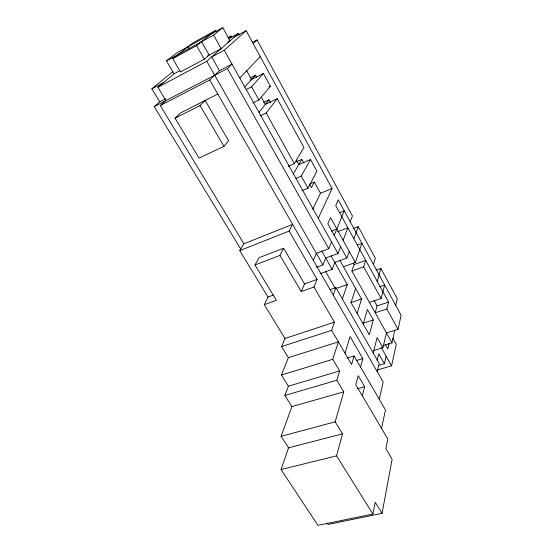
<?xml version="1.0" encoding="UTF-8"?>
<svg xmlns="http://www.w3.org/2000/svg" width="553" height="553" viewBox="0 0 553 553"><rect width="100%" height="100%" fill="white"/><g stroke="black" fill="none" stroke-linecap="round" stroke-linejoin="round"><path stroke-width="0.83" d="M327.065 523.034L327.991 524.451L382.068 513.35L392.125 459.204L385.863 448.677L387.791 438.958L355.786 384.715L358.22 375.722L364.641 386.685L362.326 395.796M288.41 386.201L281.408 375.045L288.383 357.667L338.381 341.858L332.754 359.305L339.66 370.925L288.41 386.201L284.871 395.464L291.908 406.6L281.097 436.317L288.562 447.819L281.042 469.545L317.934 525.35L372.916 514.027L375.238 502.311L382.068 513.35M381.563 428.402L385.462 409.911L354.065 355.938L346.994 358.088M377.533 369.936L391.579 365.837L396.252 344.263L392.913 338.256M398.029 329.312L401.119 315.251L338.242 199.813L335.733 205.592L388.565 302.09L386.844 308.982L398.029 329.312L386.443 332.934L382.897 347.761L373.524 350.609M379.275 399.273L383.16 382.026L209.698 79.929L219.472 70.66L232.011 64.12L227.394 68.593L154.204 106.639L240.79 249.126M383.008 345.59L391.973 342.853L394.801 330.279M378.757 365.409L384.411 363.743L386.139 356.208M389.091 343.378L387.812 348.943L385.275 344.429M395.713 305.332L397.268 298.696L380.872 268.454L376.047 270.147M377.187 371.623L379.151 363.418L335.906 287.636L330.224 289.627M377.091 360.584L378.75 353.775L384.411 363.743M373.206 353.001L377.139 337.544L382.897 347.761M369.418 302.394L381.072 298.496L384.653 285.03L379.78 286.689M372.916 514.027L336.583 455.859L342.528 433.842L335.166 421.842L343.772 391.842L336.825 380.243L339.66 370.925M360.549 367.081L362.837 358.607L350.104 336.577L345.037 353.229M363.203 324.072L367.392 309.445L373.275 319.938L369.273 334.772L351.031 302.615L355.607 288.417M374.215 300.742L377.07 305.885L375.21 312.784L386.844 308.982M377.215 281.366L380.872 268.454M354.065 355.938L351.618 364.462L331.641 330.348L334.427 322.185L313.966 287.007L317.063 279.396L289.129 231.064L292.599 224.318L243.873 243.797L239.774 250.627L268.018 297.03L264.279 304.668L284.989 338.457L281.553 346.607L288.383 357.667M373.441 264.445L375.321 258.203L358.226 226.661L353.685 228.396M357.148 313.406L361.531 298.986L339.791 260.214M381.072 298.496L363.639 266.816L365.713 260.345L354.134 264.521L351.915 271.005L391.973 342.853M342.362 298.952L347.277 284.581L331.019 255.756M343.468 266.767L355.365 262.468L361.904 243.258L357.321 244.958M333.217 295.053L335.906 287.636M320.118 273.7L332.159 269.339L334.8 262.461L346.869 258.044L349.261 251.435M353.865 238.709L358.226 226.661M316.468 267.306L322.952 264.928L325.752 258.044L338.001 253.502L340.593 246.762M343.081 240.279L347.885 227.788L337.793 231.666M350.201 221.767L352.434 215.974L257.027 39.947L252.666 42.249M313.323 260.408L316.357 253.378L328.786 248.705L331.544 241.965M334.24 235.357L344.256 210.852L339.646 212.67M304.523 283.91L283.613 248.207L279.956 255.403L301.254 291.528L304.523 283.91L317.063 279.396M318.3 218.304L332.07 188.483L246.133 30.698L234.341 37.044M312.687 209.373L320.512 193.253L332.07 188.483M320.512 193.253L314.346 182.068L311.484 187.619L309.901 184.764M301.903 190.744L308 188.186L316.89 171.174L310.496 159.492L298.731 164.621L296.263 160.176M264.279 304.668L276.396 300.362L254.981 264.977L258.956 257.746L283.613 248.207M295.924 178.377L301.267 176.089L310.496 159.492M293.263 174.057L301.8 159.333L303.77 162.907M288.237 166.342L294.355 163.66L303.936 147.513L277.212 98.69L265.35 104.427L261.313 97.141M260 115.93L266.159 112.985L277.212 98.69M259.074 112.307L268.993 99.858L270.638 102.844M223.965 146.365L228.589 140.711L205.17 100.459L200.062 105.561L175.059 118.176L199.039 158.068L223.965 146.365L200.062 105.561M252.749 102.989L258.915 99.975L270.355 86.171L263.422 73.501L250.067 80.24M246.182 89.503L251.587 86.8L263.422 73.501M244.827 86.849L255.417 75.243L256.62 77.427M239.795 78.021L260.269 56.648M253.191 43.652L257.027 39.947M175.059 118.176L180.478 112.957L217.806 94.058M219.472 70.66L211.695 56.945L224.248 50.247L246.133 30.698M243.873 243.797L160.294 105.54L165.9 100.556L157.916 87.256L174.084 73.819L179.822 70.749M154.204 106.639L159.72 101.807L165.499 98.793M157.916 87.256L206.753 61.286L238.447 33.436L239.262 34.922M216.354 31.88L215.559 30.456L192.803 42.954L172.736 58.694L180.492 71.938L204.334 59.206L209.124 55.065L201.534 41.703M228.161 38.592L231.14 36.021L231.942 37.473M159.72 101.807L151.881 88.826L172.75 71.669M174.084 73.819L166.46 60.885L213.589 35.109L222.776 27.65L230.069 40.798L227.864 41.98M172.736 58.694L196.598 45.664L215.559 30.456M166.46 60.885L176.753 52.894L222.776 27.65M228.175 37.618L231.14 36.021M228.41 38.848L238.447 33.436M207.603 55.881L221.165 48.623L213.589 35.109M151.881 88.826L163.453 82.66M160.294 105.54L209.698 79.929M250.35 77.807L255.417 75.243M268.869 86.904L270.355 86.171M263.608 102.478L268.993 99.858M296.456 161.676L301.8 159.333M309.777 183.99L314.346 182.068M239.774 250.627L289.129 231.064M331.261 231.154L336.839 228.997M254.981 264.977L279.956 255.403M268.018 297.03L273.604 295.019M351.915 271.005L363.639 266.816M301.254 291.528L313.966 287.007M336.217 288.452L347.277 284.581M350.65 302.664L361.531 298.986M377.07 305.885L388.565 302.09M284.989 338.457L334.427 322.185M281.553 346.607L331.641 330.348M363.21 323.187L373.275 319.938M281.408 375.045L332.754 359.305M356.236 360.597L362.837 358.607M284.871 395.464L336.825 380.243M291.908 406.6L343.772 391.842M357.508 388.718L364.641 386.685M281.097 436.317L335.166 421.842M288.562 447.819L342.528 433.842M281.042 469.545L336.583 455.859M187.985 46.735L189.202 48.858M196.598 45.664L204.334 59.206M325.413 271.191L335.429 288.728M206.753 61.286L322.952 264.928M321.701 250.903L332.159 269.339M381.197 347.45L391.579 365.837M227.394 68.593L328.786 248.705M224.248 50.247L338.001 253.502M251.587 86.8L258.915 99.975M266.159 112.985L294.355 163.66M301.267 176.089L308 188.186M346.869 258.044L327.818 223.813L330.521 217.585L355.365 262.468M246.562 70.549L251.532 79.501M353.339 263.09L354.134 264.521"/></g></svg>
